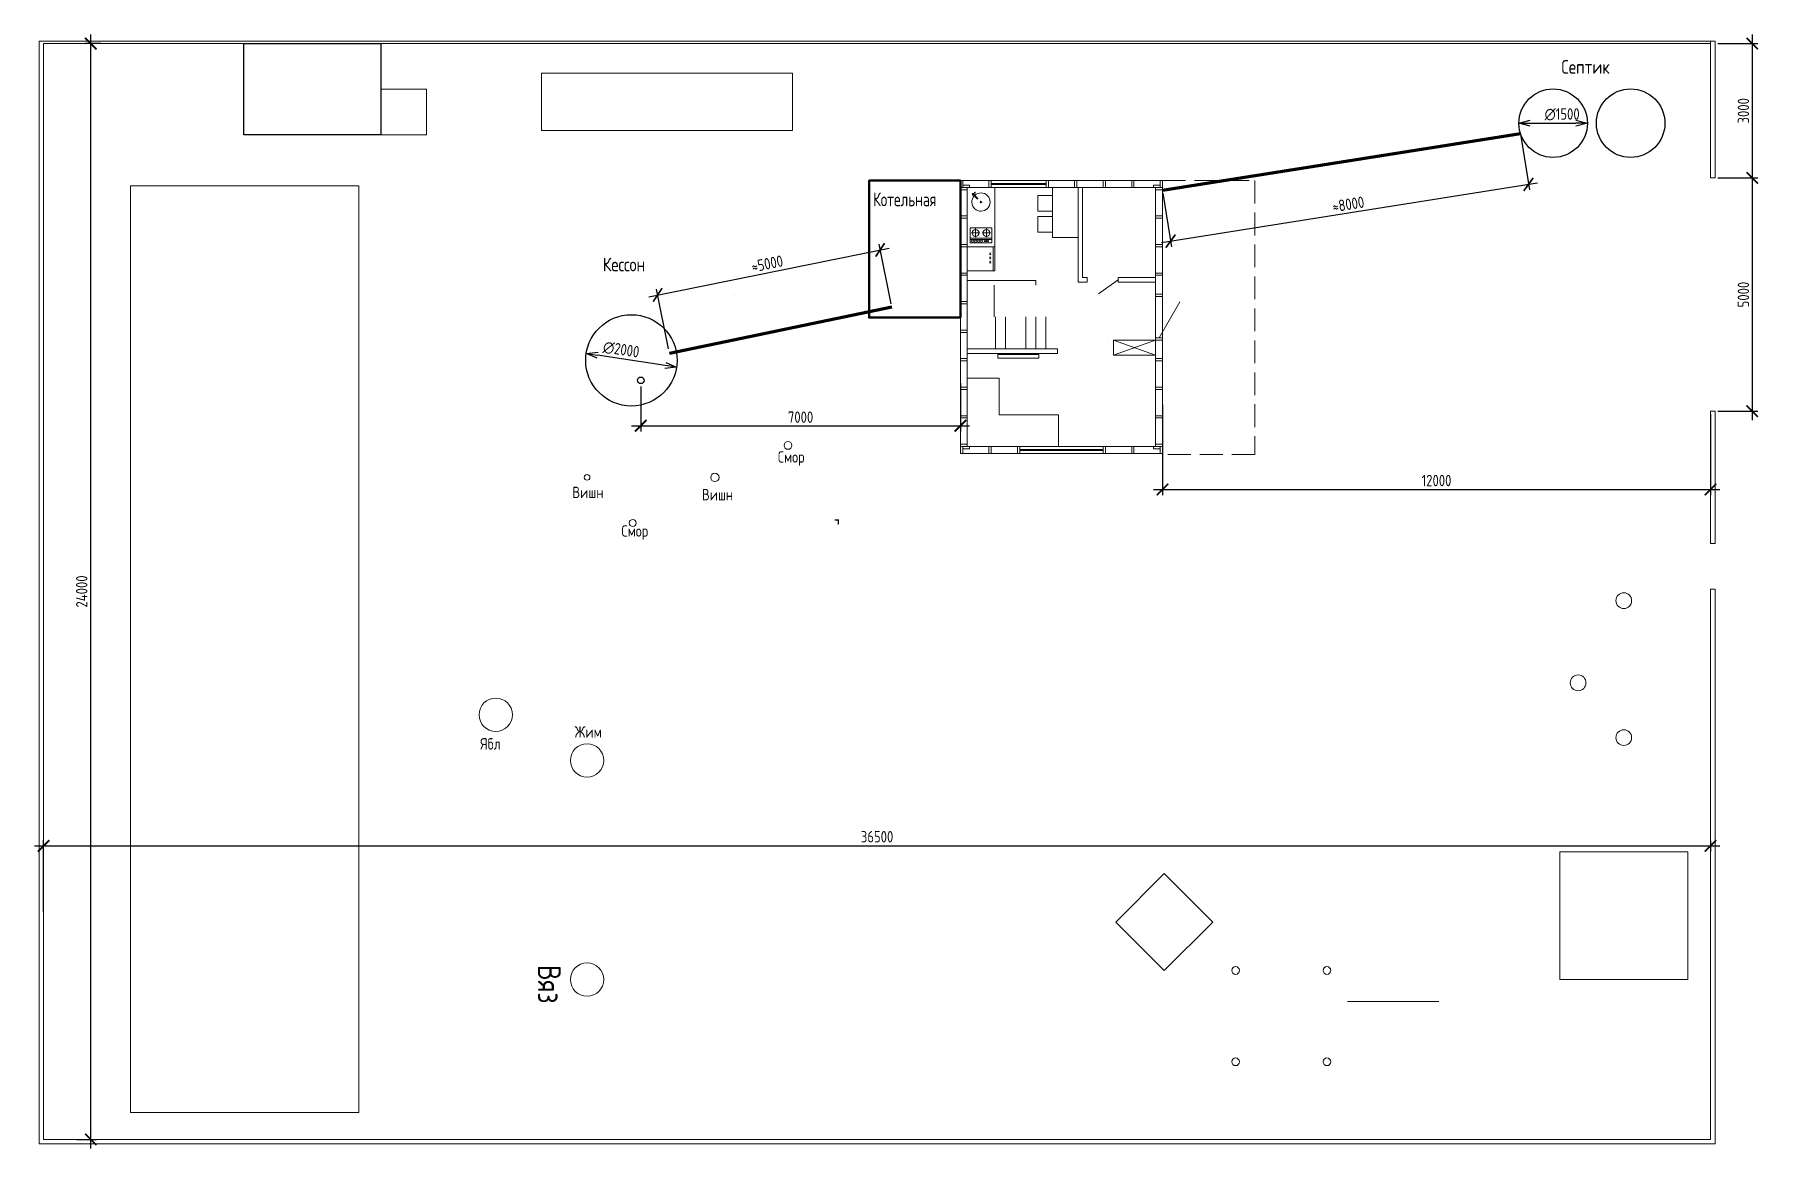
# Model space of a CAD drawing. Header units: millimetres. Extents: x 743280 to 1140305, y -337608 to -106611.
# Drawn here: x 743280 to 781031, y -237934 to -213534 of the extents above; entities that cross this region are included whole.
import ezdxf

# ---------------------------------------------------------------- set-up
doc = ezdxf.new("R2010")
doc.units = ezdxf.units.MM
doc.header["$PDMODE"] = 35
doc.linetypes.add('GOST2.303 4', pattern=[7, 5, -2, 0])
doc.layers.get('Defpoints').update_dxf_attribs({"color": 9})
for name, color, linetype, lineweight in [('Дефекты жирно', 1, 'Continuous', 70), ('НЕВИДИМЫЕ', 6, 'GOST2.303 4', 13), ('ОСНОВНЫЕ', 7, 'Continuous', 30), ('РАЗМЕРЫ', 42, 'Continuous', 13), ('СТЕНА', 12, 'Continuous', 50), ('ТОНКИЕ', 250, 'Continuous', 13)]:
    doc.layers.add(name, color=color, linetype=linetype, lineweight=lineweight)
doc.styles.add('Dim', font='iso9.shx')
doc.styles.add('GOST 2.304', font='CS_Gost2304.shx')
doc.dimstyles.new('СПДС', dxfattribs={"dimtxt": 2.5, "dimasz": 2.5, "dimexe": 1.25, "dimexo": 0.625, "dimtad": 1, "dimdec": 0, "dimtxsty": 'GOST 2.304', "dimblk": 'ARCHTICK', "dimblk1": 'ARCHTICK', "dimblk2": 'ARCHTICK', "dimcen": 2.5, "dimdle": 2, "dimadec": 0, "dimazin": 2, "dimtfac": 0.75, "dimtdec": 4, "dimtmove": 1, "dimatfit": 3, "dimfxl": 1, "dimtolj": 1, "dimarcsym": 1})
doc.dimstyles.new('СПДС$3', dxfattribs={"dimtxt": 2.5, "dimasz": 2.5, "dimexe": 0.18, "dimexo": 0.0625, "dimtad": 1, "dimtoh": 1, "dimdec": 0, "dimzin": 0, "dimtxsty": 'GOST 2.304', "dimblk": 'OPEN30', "dimblk1": 'OPEN30', "dimblk2": 'OPEN30', "dimcen": 2.5, "dimadec": 0, "dimazin": 0, "dimtfac": 1, "dimtdec": 4, "dimtmove": 0, "dimatfit": 1, "dimfxl": 1, "dimtolj": 1, "dimtzin": 0, "dimarcsym": 0})

# ---------------------------------------------------------------- blocks, each defined once
blk = doc.blocks.new('_ArchTick')
at = {"color": 0, "linetype": 'ByBlock', "const_width": 0.15}
blk.add_lwpolyline([(-0.5, -0.5), (0.5, 0.5)], dxfattribs=at)
blk = doc.blocks.new('*D49')
at = {"layer": 'Defpoints', "color": 0, "transparency": 16777216}
for p in [(761797, -218252), (762050, -219498), (757177, -220485)]:
    blk.add_point(p, dxfattribs=at)
at = {"layer": 'РАЗМЕРЫ', "color": 0, "lineweight": -2, "transparency": 16777216}
for p, q in [((762037, -219437), (761773, -218129)), ((756729, -219278), (761993, -218212)), ((757165, -220423), (756900, -219116))]:
    blk.add_line(p, q, dxfattribs=at)
at = {"layer": 'РАЗМЕРЫ', "color": 0, "lineweight": -2, "transparency": 16777216, "xscale": 250, "yscale": 250, "zscale": 250}
for p, rotation in [((761797, -218252), 11.44271434598064), ((756925, -219238), 191.4427143459806)]:
    blk.add_blockref('_ArchTick', p, dxfattribs=dict(at, rotation=rotation))
at = {"layer": 'РАЗМЕРЫ', "color": 0, "transparency": 16777216, "insert": (759323, -218556), "char_height": 250, "attachment_point": 5, "rotation": 11.4427, "style": 'GOST 2.304'}
blk.add_mtext('\\A1;≈5000', dxfattribs=at)
blk = doc.blocks.new('*D50')
at = {"layer": 'Defpoints', "color": 0, "transparency": 16777216}
for p in [(756555, -221182), (763555, -221109), (763555, -222104)]:
    blk.add_point(p, dxfattribs=at)
at = {"layer": 'РАЗМЕРЫ', "color": 0, "lineweight": -2, "transparency": 16777216}
for p, q in [((763555, -221172), (763555, -222229)), ((756555, -221244), (756555, -222229)), ((756355, -222104), (763755, -222104))]:
    blk.add_line(p, q, dxfattribs=at)
at = {"layer": 'РАЗМЕРЫ', "color": 0, "lineweight": -2, "transparency": 16777216, "xscale": 250, "yscale": 250, "zscale": 250, "rotation": 180}
blk.add_blockref('_ArchTick', (756555, -222104), dxfattribs=at)
at = {"layer": 'РАЗМЕРЫ', "color": 0, "lineweight": -2, "transparency": 16777216, "xscale": 250, "yscale": 250, "zscale": 250}
blk.add_blockref('_ArchTick', (763555, -222104), dxfattribs=at)
at = {"layer": 'РАЗМЕРЫ', "color": 0, "transparency": 16777216, "insert": (760055, -221916), "char_height": 250, "attachment_point": 5, "style": 'GOST 2.304'}
blk.add_mtext('\\A1;7000', dxfattribs=at)
blk = doc.blocks.new('*D51')
at = {"layer": 'Defpoints', "color": 0, "transparency": 16777216}
for p in [(775817, -215701), (767980, -216945), (775994, -216817)]:
    blk.add_point(p, dxfattribs=at)
at = {"layer": 'РАЗМЕРЫ', "color": 0, "lineweight": -2, "transparency": 16777216}
for p, q in [((775827, -215763), (776014, -216940)), ((767960, -218092), (776192, -216786)), ((767990, -217007), (768177, -218184))]:
    blk.add_line(p, q, dxfattribs=at)
at = {"layer": 'РАЗМЕРЫ', "color": 0, "lineweight": -2, "transparency": 16777216, "xscale": 250, "yscale": 250, "zscale": 250}
for p, rotation in [((775994, -216817), 9.016826205560081), ((768157, -218061), 189.0168262055601)]:
    blk.add_blockref('_ArchTick', p, dxfattribs=dict(at, rotation=rotation))
at = {"layer": 'РАЗМЕРЫ', "color": 0, "transparency": 16777216, "insert": (772046, -217254), "char_height": 250, "attachment_point": 5, "rotation": 9.0168, "style": 'GOST 2.304'}
blk.add_mtext('\\A1;≈8000', dxfattribs=at)
blk = doc.blocks.new('_Open30')
at = {"color": 0, "linetype": 'ByBlock', "lineweight": -2}
for p, q in [((-1, 0.27), (0, 0)), ((0, 0), (-1, -0.27)), ((0, 0), (-1, 0))]:
    blk.add_line(p, q, dxfattribs=at)
blk = doc.blocks.new('*D52')
at = {"layer": 'Defpoints', "color": 0, "ltscale": 100, "transparency": 16777216}
for p in [(755362, -220520), (757339, -220824)]:
    blk.add_point(p, dxfattribs=at)
at = {"layer": 'РАЗМЕРЫ', "color": 0, "lineweight": -2, "ltscale": 100, "transparency": 16777216}
blk.add_line((757092, -220786), (755609, -220558), dxfattribs=at)
at = {"layer": 'РАЗМЕРЫ', "color": 0, "lineweight": -2, "ltscale": 100, "transparency": 16777216, "xscale": 250, "yscale": 250, "zscale": 250}
for p, rotation in [((755362, -220520), 171.2445122057703), ((757339, -220824), 351.2445122057703)]:
    blk.add_blockref('_Open30', p, dxfattribs=dict(at, rotation=rotation))
at = {"layer": 'РАЗМЕРЫ', "color": 0, "ltscale": 100, "transparency": 16777216, "insert": (756127, -220438), "char_height": 250, "attachment_point": 5, "rotation": 351.2445, "style": 'GOST 2.304'}
blk.add_mtext('\\A1;∅2000', dxfattribs=at)
blk = doc.blocks.new('*D53')
at = {"layer": 'Defpoints', "color": 0, "ltscale": 100, "transparency": 16777216}
for p in [(775783, -215477), (777283, -215477)]:
    blk.add_point(p, dxfattribs=at)
at = {"layer": 'РАЗМЕРЫ', "color": 0, "lineweight": -2, "ltscale": 100, "transparency": 16777216}
blk.add_line((776033, -215477), (777033, -215477), dxfattribs=at)
at = {"layer": 'РАЗМЕРЫ', "color": 0, "lineweight": -2, "ltscale": 100, "transparency": 16777216, "xscale": 250, "yscale": 250, "zscale": 250}
for p, rotation in [((775783, -215477), 179.9999999999822), ((777283, -215477), 359.9999999999822)]:
    blk.add_blockref('_Open30', p, dxfattribs=dict(at, rotation=rotation))
at = {"layer": 'РАЗМЕРЫ', "color": 0, "ltscale": 100, "transparency": 16777216, "insert": (776730, -215284), "char_height": 250, "attachment_point": 5, "style": 'GOST 2.304'}
blk.add_mtext('\\A1;∅1500', dxfattribs=at)
blk = doc.blocks.new('*D54')
at = {"layer": 'Defpoints', "color": 0, "transparency": 16777216}
for p in [(760801, -224162), (760873, -224254), (760880, -224254)]:
    blk.add_point(p, dxfattribs=at)
at = {"layer": 'РАЗМЕРЫ', "color": 0, "lineweight": -2, "transparency": 16777216}
for p, q in [((760802, -224162), (760881, -224162)), ((760880, -224160), (760880, -224256)), ((760873, -224254), (760881, -224254))]:
    blk.add_line(p, q, dxfattribs=at)
at = {"layer": 'РАЗМЕРЫ', "color": 0, "lineweight": -2, "transparency": 16777216, "xscale": 2.5, "yscale": 2.5, "zscale": 2.5}
for p, rotation in [((760880, -224162), 90), ((760880, -224254), 270)]:
    blk.add_blockref('_ArchTick', p, dxfattribs=dict(at, rotation=rotation))
at = {"layer": 'РАЗМЕРЫ', "color": 0, "transparency": 16777216, "insert": (760878, -224208), "char_height": 2.5, "attachment_point": 5, "rotation": 90, "style": 'GOST 2.304'}
blk.add_mtext('\\A1;92', dxfattribs=at)
blk = doc.blocks.new('*D55')
at = {"layer": 'Defpoints', "color": 0, "ltscale": 100, "transparency": 16777216}
for p in [(767980, -221585), (779980, -221784), (779980, -223501)]:
    blk.add_point(p, dxfattribs=at)
at = {"layer": 'РАЗМЕРЫ', "color": 0, "lineweight": -2, "ltscale": 100, "transparency": 16777216}
for p, q in [((767980, -221647), (767980, -223626)), ((779980, -221847), (779980, -223626)), ((767780, -223501), (780180, -223501))]:
    blk.add_line(p, q, dxfattribs=at)
at = {"layer": 'РАЗМЕРЫ', "color": 0, "lineweight": -2, "ltscale": 100, "transparency": 16777216, "xscale": 250, "yscale": 250, "zscale": 250, "rotation": 180}
blk.add_blockref('_ArchTick', (767980, -223501), dxfattribs=at)
at = {"layer": 'РАЗМЕРЫ', "color": 0, "lineweight": -2, "ltscale": 100, "transparency": 16777216, "xscale": 250, "yscale": 250, "zscale": 250}
blk.add_blockref('_ArchTick', (779980, -223501), dxfattribs=at)
at = {"layer": 'РАЗМЕРЫ', "color": 0, "ltscale": 100, "transparency": 16777216, "insert": (773980, -223304), "char_height": 250, "attachment_point": 5, "style": 'GOST 2.304'}
blk.add_mtext('\\A1;12000', dxfattribs=at)
blk = doc.blocks.new('*D56')
at = {"layer": 'Defpoints', "color": 0, "ltscale": 100, "transparency": 16777216}
for p in [(780080, -213734), (780080, -216677), (780892, -216677)]:
    blk.add_point(p, dxfattribs=at)
at = {"layer": 'РАЗМЕРЫ', "color": 0, "lineweight": -2, "ltscale": 100, "transparency": 16777216}
for p, q in [((780892, -213534), (780892, -216877)), ((780142, -213734), (781017, -213734)), ((780142, -216677), (781017, -216677))]:
    blk.add_line(p, q, dxfattribs=at)
at = {"layer": 'РАЗМЕРЫ', "color": 0, "lineweight": -2, "ltscale": 100, "transparency": 16777216, "xscale": 250, "yscale": 250, "zscale": 250}
for p, rotation in [((780892, -213734), 90), ((780892, -216677), 270)]:
    blk.add_blockref('_ArchTick', p, dxfattribs=dict(at, rotation=rotation))
at = {"layer": 'РАЗМЕРЫ', "color": 0, "ltscale": 100, "transparency": 16777216, "insert": (780700, -215206), "char_height": 250, "attachment_point": 5, "rotation": 90, "style": 'GOST 2.304'}
blk.add_mtext('\\A1;3000', dxfattribs=at)
blk = doc.blocks.new('*D57')
at = {"layer": 'Defpoints', "color": 0, "ltscale": 100, "transparency": 16777216}
for p in [(780080, -216677), (780080, -221784), (780892, -221784)]:
    blk.add_point(p, dxfattribs=at)
at = {"layer": 'РАЗМЕРЫ', "color": 0, "lineweight": -2, "ltscale": 100, "transparency": 16777216}
for p, q in [((780142, -216677), (781017, -216677)), ((780892, -216477), (780892, -221984)), ((780142, -221784), (781017, -221784))]:
    blk.add_line(p, q, dxfattribs=at)
at = {"layer": 'РАЗМЕРЫ', "color": 0, "lineweight": -2, "ltscale": 100, "transparency": 16777216, "xscale": 250, "yscale": 250, "zscale": 250}
for p, rotation in [((780892, -216677), 90), ((780892, -221784), 270)]:
    blk.add_blockref('_ArchTick', p, dxfattribs=dict(at, rotation=rotation))
at = {"layer": 'РАЗМЕРЫ', "color": 0, "ltscale": 100, "transparency": 16777216, "insert": (780700, -219231), "char_height": 250, "attachment_point": 5, "rotation": 90, "style": 'GOST 2.304'}
blk.add_mtext('\\A1;5000', dxfattribs=at)
blk = doc.blocks.new('*D58')
at = {"layer": 'Defpoints', "color": 0, "ltscale": 100, "transparency": 16777216}
for p in [(744513, -213734), (744795, -213734), (744146, -237734)]:
    blk.add_point(p, dxfattribs=at)
at = {"layer": 'РАЗМЕРЫ', "color": 0, "lineweight": -2, "ltscale": 100, "transparency": 16777216}
for p, q in [((744513, -237934), (744513, -213534)), ((744733, -213734), (744388, -213734)), ((744208, -237734), (744638, -237734))]:
    blk.add_line(p, q, dxfattribs=at)
at = {"layer": 'РАЗМЕРЫ', "color": 0, "lineweight": -2, "ltscale": 100, "transparency": 16777216, "xscale": 250, "yscale": 250, "zscale": 250}
for p, rotation in [((744513, -213734), 90), ((744513, -237734), 270)]:
    blk.add_blockref('_ArchTick', p, dxfattribs=dict(at, rotation=rotation))
at = {"layer": 'РАЗМЕРЫ', "color": 0, "ltscale": 100, "transparency": 16777216, "insert": (744315, -225734), "char_height": 250, "attachment_point": 5, "rotation": 90, "style": 'GOST 2.304'}
blk.add_mtext('\\A1;24000', dxfattribs=at)
blk = doc.blocks.new('*D59')
at = {"layer": 'Defpoints', "color": 0, "ltscale": 100, "transparency": 16777216}
for p in [(779980, -231133), (779980, -231306), (743480, -232815)]:
    blk.add_point(p, dxfattribs=at)
at = {"layer": 'РАЗМЕРЫ', "color": 0, "lineweight": -2, "ltscale": 100, "transparency": 16777216}
for p, q in [((743280, -231306), (780180, -231306)), ((743480, -232753), (743480, -231181)), ((779980, -231196), (779980, -231431))]:
    blk.add_line(p, q, dxfattribs=at)
at = {"layer": 'РАЗМЕРЫ', "color": 0, "lineweight": -2, "ltscale": 100, "transparency": 16777216, "xscale": 250, "yscale": 250, "zscale": 250, "rotation": 180}
blk.add_blockref('_ArchTick', (743480, -231306), dxfattribs=at)
at = {"layer": 'РАЗМЕРЫ', "color": 0, "lineweight": -2, "ltscale": 100, "transparency": 16777216, "xscale": 250, "yscale": 250, "zscale": 250}
blk.add_blockref('_ArchTick', (779980, -231306), dxfattribs=at)
at = {"layer": 'РАЗМЕРЫ', "color": 0, "ltscale": 100, "transparency": 16777216, "insert": (761730, -231106), "char_height": 250, "attachment_point": 5, "style": 'GOST 2.304'}
blk.add_mtext('\\A1;36500', dxfattribs=at)

msp = doc.modelspace()

# ---------------------------------------------------------------- linework, layer by layer
at = {"layer": 'Дефекты жирно', "ltscale": 100}
for p, q in [((767980, -216944.8), (775817.4, -215701.1)), ((757183.5, -220515.8), (762049.7, -219498.3))]:
    msp.add_line(p, q, dxfattribs=at)
at = {"layer": 'НЕВИДИМЫЕ', "ltscale": 100}
msp.add_lwpolyline([(767980, -222734.3), (767980, -216734.3), (769998.1, -216734.3), (769998.1, -222734.3)], close=True, dxfattribs=at)
at = {"layer": 'ОСНОВНЫЕ', "ltscale": 100}
for points in [[(750862.9, -213734.3), (750862.9, -215734.3), (747862.9, -215734.3), (747862.9, -213734.3)], [(758603.9, -219258.4), (758603.9, -219258.4), (758603.9, -219258.4), (758603.9, -219258.4)]]:
    msp.add_lwpolyline(points, close=True, dxfattribs=at)
for centre, radius in [((776533.1, -215477.1), 750), ((778230, -215477.1), 750), ((756350.4, -220672.2), 1000), ((756555, -221109.3), 72.3)]:
    msp.add_circle(centre, radius, dxfattribs=at)
at = {"layer": 'СТЕНА', "ltscale": 100}
msp.add_lwpolyline([(763555, -216734.3), (763555, -219734.3), (761555, -219734.3), (761555, -216734.3)], close=True, dxfattribs=at)
at = {"layer": 'ТОНКИЕ', "ltscale": 100}
for p, q in [((780080, -213684.3), (743380, -213684.3)), ((743380, -213684.3), (743380, -213734.3)), ((779980, -213734.3), (743480, -213734.3)), ((743480, -237734.3), (743480, -213734.3)), ((779980, -216677.3), (779980, -213684.3)), ((780080, -216677.3), (780080, -213684.3)), ((754380, -215634.3), (754380, -214384.3)), ((754380, -214384.3), (759880, -214384.3)), ((759880, -214384.3), (759880, -215634.3)), ((759880, -215634.3), (754380, -215634.3)), ((779980, -216677.3), (780080, -216677.3)), ((763705, -216884.3), (763705, -219384.3)), ((763705, -216884.3), (763705, -219384.3)), ((763828.2, -217038.6), (763924.3, -217134.7)), ((763839.5, -217027.3), (763935.6, -217123.4)), ((764230, -216734.3), (765430, -216734.3)), ((764230, -216799.3), (765430, -216799.3)), ((765430, -216819.3), (764230, -216819.3)), ((765430, -216884.3), (764230, -216884.3)), ((764305, -216884.3), (764305, -218709.3)), ((766130, -218959.3), (766130, -216884.3)), ((766230, -218859.3), (766230, -216884.3)), ((767830, -216884.3), (767830, -217584.3)), ((767830, -216884.3), (767830, -217584.3)), ((763769.3, -217770.3), (764242.6, -217770.3)), ((763769.3, -217770.3), (763769.3, -218097.1)), ((763886.7, -217786.1), (763886.7, -217976.1)), ((764125.1, -217786.1), (764125.1, -217976.1)), ((764242.6, -217770.3), (764242.6, -218097.1)), ((764305, -218183.8), (763705, -218183.8)), ((763705, -220684.3), (763705, -218184.3)), ((763705, -220684.3), (763705, -218184.3)), ((763769.3, -217997.1), (764242.6, -217997.1)), ((763769.3, -218022.1), (764242.6, -218022.1)), ((763769.3, -218097.1), (764242.6, -218097.1)), ((763981.7, -217881.1), (763791.7, -217881.1)), ((764030.1, -217881.1), (764220.1, -217881.1)), ((764275, -218709.3), (764275, -218183.8)), ((764305, -218709.3), (764305, -218183.8)), ((767830, -218134.3), (767830, -218084.3)), ((764305, -218709.3), (763705, -218709.3)), ((763705, -218829.3), (763705, -219429.3)), ((763705, -218829.3), (763705, -219429.3)), ((763705, -218921.8), (765205, -218921.8)), ((765205, -219021.8), (765205, -218921.8)), ((766130, -218851.6), (766130, -218951.6)), ((766230, -218859.3), (766329.3, -218859.3)), ((766329.3, -218959.3), (766329.3, -218859.3)), ((767009.3, -218909.3), (766579.3, -219218)), ((767009.3, -218859.3), (767830, -218859.3)), ((767009.3, -218959.3), (767009.3, -218859.3)), ((767830, -218684.8), (767830, -218634.8)), ((767830, -218709.3), (767830, -218809.3)), ((764295, -219721.8), (764295, -219021.8)), ((766130, -218959.3), (766329.3, -218959.3)), ((767009.3, -218959.3), (767830, -218959.3)), ((767830, -218959.3), (767035.2, -218959.3)), ((767905, -220181.2), (768360, -219393.1)), ((763705, -220059.3), (763705, -220396.8)), ((764325, -220421.8), (764325, -219721.8)), ((764545, -220421.8), (764545, -219721.8)), ((764985, -220421.8), (764985, -219721.8)), ((765205, -220421.8), (765205, -219721.8)), ((765425, -220421.8), (765425, -219721.8)), ((767830, -219719.3), (767830, -221259.3)), ((763705, -220421.8), (765680, -220421.8)), ((763705, -220421.8), (765620, -220421.8)), ((765680, -220421.8), (765680, -220521.8)), ((766765.5, -220218.3), (766765.5, -220218.3)), ((766906.8, -220556.9), (767830, -220231.2)), ((766906.8, -220231.2), (767830, -220556.9)), ((767830, -220181.2), (767830, -221259.3)), ((763705, -220521.8), (765680, -220521.8)), ((763705, -222559.3), (763705, -220559.3)), ((763705, -222559.3), (763705, -220559.3)), ((767830, -220634.3), (767830, -220584.3)), ((767830, -220634.3), (767830, -220584.3)), ((763555, -222709.3), (763555, -221109.3)), ((764401.5, -221059.3), (764401.5, -221864)), ((763705, -221959.3), (763705, -221259.3)), ((763705, -221959.3), (763705, -221259.3)), ((764401.5, -221864), (765705, -221864)), ((767830, -222559.3), (767830, -221959.3)), ((767830, -222559.3), (767830, -221959.3)), ((779980, -224684.3), (779980, -221784.3)), ((779980, -221784.3), (780080, -221784.3)), ((780080, -224684.3), (780080, -221784.3)), ((764855, -222559.3), (766680, -222559.3)), ((764855, -222624.3), (766680, -222624.3)), ((766680, -222644.3), (764855, -222644.3)), ((766680, -222709.3), (764855, -222709.3)), ((779980, -224684.3), (780080, -224684.3)), ((779980, -225684.3), (779980, -237734.3)), ((779980, -225684.3), (780080, -225684.3)), ((780080, -225684.3), (780080, -237834.3)), ((772032.8, -234714.6), (774032.8, -234714.6)), ((743380, -237834.3), (743380, -237734.3)), ((743480, -237734.3), (769580, -237734.3)), ((743480, -237834.3), (743380, -237834.3)), ((743480, -237834.3), (769680, -237834.3))]:
    msp.add_line(p, q, dxfattribs=at)
for points in [[(743380, -237734.3), (743380, -213734.3)], [(743480, -213734.3), (779980, -213734.3)], [(764855, -222709.3), (763555, -222709.3), (763555, -216734.3), (764230, -216734.3)], [(767830, -220009.3), (767830, -222559.3), (763705, -222559.3), (763705, -216884.3), (767830, -216884.3), (767830, -218809.3)], [(764855, -222559.3), (763705, -222559.3), (763705, -216884.3), (764230, -216884.3)], [(765430, -216734.3), (767980, -216734.3), (767980, -219271.2)], [(765430, -216884.3), (767830, -216884.3), (767830, -219271.2)], [(767830, -220181.2), (767830, -222559.3), (766680, -222559.3)], [(767980, -220181.2), (767980, -222709.3), (766680, -222709.3)], [(764855, -222559.3), (763705, -222559.3), (763705, -221059.3), (764401.5, -221059.3)], [(765705, -221864), (765705, -222559.3)], [(779980, -237734.3), (743480, -237734.3)], [(780080, -237834.3), (743480, -237834.3)]]:
    msp.add_lwpolyline(points, dxfattribs=at)
for points in [[(750862.9, -215734.3), (750862.9, -214734.3), (751862.9, -214734.3), (751862.9, -215734.3)], [(745380, -216848.8), (750380, -216848.8), (750380, -237145.2), (745380, -237145.2)], [(763555, -216734.3), (763605, -216734.3), (763605, -216884.3), (763555, -216884.3)], [(763555, -216734.3), (763605, -216734.3), (763605, -216884.3), (763555, -216884.3)], [(763555, -216734.3), (767980, -216734.3), (767980, -222709.3), (763555, -222709.3)], [(763555, -216934.3), (763555, -216884.3), (763705, -216884.3), (763705, -216934.3)], [(763555, -216934.3), (763555, -216884.3), (763705, -216884.3), (763705, -216934.3)], [(763755, -216884.3), (763755, -216834.3), (763605, -216834.3), (763605, -216884.3)], [(767830, -222559.3), (763705, -222559.3), (763705, -216884.3), (767830, -216884.3)], [(764180, -216734.3), (764230, -216734.3), (764230, -216884.3), (764180, -216884.3)], [(764180, -216734.3), (764230, -216734.3), (764230, -216884.3), (764180, -216884.3)], [(765570, -217061.2), (765250, -217061.2), (765250, -217401.2), (765570, -217401.2)], [(765430, -216734.3), (765480, -216734.3), (765480, -216884.3), (765430, -216884.3)], [(765430, -216734.3), (765480, -216734.3), (765480, -216884.3), (765430, -216884.3)], [(765570, -216884.3), (766130, -216884.3), (766130, -217981.2), (765570, -217981.2)], [(766055, -216734.3), (766105, -216734.3), (766105, -216884.3), (766055, -216884.3)], [(766055, -216734.3), (766105, -216734.3), (766105, -216884.3), (766055, -216884.3)], [(766680, -216734.3), (766730, -216734.3), (766730, -216884.3), (766680, -216884.3)], [(766680, -216734.3), (766730, -216734.3), (766730, -216884.3), (766680, -216884.3)], [(767305, -216734.3), (767355, -216734.3), (767355, -216884.3), (767305, -216884.3)], [(767305, -216734.3), (767355, -216734.3), (767355, -216884.3), (767305, -216884.3)], [(767930, -216884.3), (767930, -216834.3), (767780, -216834.3), (767780, -216884.3)], [(767980, -216934.3), (767980, -216884.3), (767830, -216884.3), (767830, -216934.3)], [(767980, -216934.3), (767980, -216884.3), (767830, -216884.3), (767830, -216934.3)], [(767930, -216734.3), (767980, -216734.3), (767980, -216884.3), (767930, -216884.3)], [(767930, -216734.3), (767980, -216734.3), (767980, -216884.3), (767930, -216884.3)], [(763555, -217559.3), (763555, -217509.3), (763705, -217509.3), (763705, -217559.3)], [(763555, -217559.3), (763555, -217509.3), (763705, -217509.3), (763705, -217559.3)], [(765570, -217521.2), (765250, -217521.2), (765250, -217861.2), (765570, -217861.2)], [(767980, -217559.3), (767980, -217509.3), (767830, -217509.3), (767830, -217559.3)], [(767980, -217559.3), (767980, -217509.3), (767830, -217509.3), (767830, -217559.3)], [(763555, -218184.3), (763555, -218134.3), (763705, -218134.3), (763705, -218184.3)], [(763555, -218184.3), (763555, -218134.3), (763705, -218134.3), (763705, -218184.3)], [(767980, -218184.3), (767980, -218134.3), (767830, -218134.3), (767830, -218184.3)], [(767980, -218184.3), (767980, -218134.3), (767830, -218134.3), (767830, -218184.3)], [(763555, -218809.3), (763555, -218759.3), (763705, -218759.3), (763705, -218809.3)], [(763555, -218809.3), (763555, -218759.3), (763705, -218759.3), (763705, -218809.3)], [(767980, -218809.3), (767980, -218759.3), (767830, -218759.3), (767830, -218809.3)], [(767980, -218809.3), (767980, -218759.3), (767830, -218759.3), (767830, -218809.3)], [(767980, -219271.2), (767980, -219221.2), (767830, -219221.2), (767830, -219271.2)], [(763555, -219434.3), (763555, -219384.3), (763705, -219384.3), (763705, -219434.3)], [(763555, -219434.3), (763555, -219384.3), (763705, -219384.3), (763705, -219434.3)], [(763555, -220059.3), (763555, -220009.3), (763705, -220009.3), (763705, -220059.3)], [(763555, -220059.3), (763555, -220009.3), (763705, -220009.3), (763705, -220059.3)], [(767830, -220556.9), (766906.8, -220556.9), (766906.8, -220231.2), (767830, -220231.2)], [(767980, -220231.2), (767980, -220181.2), (767830, -220181.2), (767830, -220231.2)], [(763555, -220684.3), (763555, -220634.3), (763705, -220634.3), (763705, -220684.3)], [(763555, -220684.3), (763555, -220634.3), (763705, -220634.3), (763705, -220684.3)], [(764371.2, -220543.7), (765272.7, -220543.7), (765272.7, -220620.8), (764371.2, -220620.8)], [(767980, -220684.3), (767980, -220634.3), (767830, -220634.3), (767830, -220684.3)], [(767980, -220684.3), (767980, -220634.3), (767830, -220634.3), (767830, -220684.3)], [(763555, -221309.3), (763555, -221259.3), (763705, -221259.3), (763705, -221309.3)], [(763555, -221309.3), (763555, -221259.3), (763705, -221259.3), (763705, -221309.3)], [(767980, -221309.3), (767980, -221259.3), (767830, -221259.3), (767830, -221309.3)], [(763555, -221934.3), (763555, -221884.3), (763705, -221884.3), (763705, -221934.3)], [(763555, -221934.3), (763555, -221884.3), (763705, -221884.3), (763705, -221934.3)], [(767980, -221934.3), (767980, -221884.3), (767830, -221884.3), (767830, -221934.3)], [(767980, -221934.3), (767980, -221884.3), (767830, -221884.3), (767830, -221934.3)], [(763555, -222559.3), (763555, -222509.3), (763705, -222509.3), (763705, -222559.3)], [(763555, -222559.3), (763555, -222509.3), (763705, -222509.3), (763705, -222559.3)], [(763555, -222709.3), (763605, -222709.3), (763605, -222559.3), (763555, -222559.3)], [(763555, -222709.3), (763605, -222709.3), (763605, -222559.3), (763555, -222559.3)], [(763755, -222609.3), (763755, -222559.3), (763605, -222559.3), (763605, -222609.3)], [(764180, -222709.3), (764230, -222709.3), (764230, -222559.3), (764180, -222559.3)], [(764180, -222709.3), (764230, -222709.3), (764230, -222559.3), (764180, -222559.3)], [(764805, -222709.3), (764855, -222709.3), (764855, -222559.3), (764805, -222559.3)], [(764805, -222709.3), (764855, -222709.3), (764855, -222559.3), (764805, -222559.3)], [(766680, -222709.3), (766730, -222709.3), (766730, -222559.3), (766680, -222559.3)], [(766680, -222709.3), (766730, -222709.3), (766730, -222559.3), (766680, -222559.3)], [(767305, -222709.3), (767355, -222709.3), (767355, -222559.3), (767305, -222559.3)], [(767305, -222709.3), (767355, -222709.3), (767355, -222559.3), (767305, -222559.3)], [(767930, -222609.3), (767930, -222559.3), (767780, -222559.3), (767780, -222609.3)], [(767980, -222559.3), (767980, -222509.3), (767830, -222509.3), (767830, -222559.3)], [(767980, -222559.3), (767980, -222509.3), (767830, -222509.3), (767830, -222559.3)], [(767930, -222709.3), (767980, -222709.3), (767980, -222559.3), (767930, -222559.3)], [(767930, -222709.3), (767980, -222709.3), (767980, -222559.3), (767930, -222559.3)], [(776680, -234234.3), (776680, -231434.3), (779480, -231434.3), (779480, -234234.3)], [(766958.7, -232973.7), (768019.3, -231913), (769080, -232973.7), (768019.3, -234034.3)]]:
    msp.add_lwpolyline(points, close=True, dxfattribs=at)
for centre, radius in [((763868.7, -216998.2), 8.28), ((764005, -217204.1), 16.1), ((763886.7, -217881.1), 75), ((764125.1, -217881.1), 75), ((763821.2, -218058.4), 22), ((763887.3, -218058.4), 22), ((763953.5, -218058.4), 22), ((764015.6, -218058.4), 22), ((764088.8, -218058.4), 11), ((764122.8, -218058.4), 11), ((764160.9, -218058.4), 11), ((759780, -222534.3), 86), ((755380, -223234.3), 62.1), ((758180, -223234.3), 92.8), ((756380, -224234.3), 76.8), ((778080, -225934.3), 172.8), ((777080, -227734.3), 172.8), ((753380, -228434.3), 365.8), ((778080, -228934.3), 172.8), ((755380, -229434.3), 365.8), ((755380, -234234.3), 365.8), ((769580, -234034.3), 85), ((771580, -234034.3), 85), ((769580, -236034.3), 85), ((771580, -236034.3), 85)]:
    msp.add_circle(centre, radius, dxfattribs=at)
for centre, radius, start, end in [((764005, -217204.1), 200, 137.29244, 132.70756), ((763833.9, -217032.9), 18.8, 340.13146, 289.86854), ((763833.9, -217032.9), 8, 45, 225), ((763930, -217129), 8, 225, 45)]:
    msp.add_arc(centre, radius, start, end, dxfattribs=at)

# ---------------------------------------------------------------- texts
at = {"layer": 'ОСНОВНЫЕ', "ltscale": 100, "char_height": 300, "attachment_point": 1, "style": 'GOST 2.304'}
for s, insert in [('Септик', (776715.5, -214095)), ('{\\W0.9;Котельная}', (761644.7, -216996.7)), ('Кессон', (755725.1, -218422.4))]:
    msp.add_mtext_dynamic_manual_height_columns(s, width=2018.039, gutter_width=1500, heights=[0], dxfattribs=dict(at, insert=insert))
at = {"layer": 'ТОНКИЕ', "ltscale": 100, "style": 'Dim'}
msp.add_text('***', height=125, rotation=90, dxfattribs=at).set_placement((764255.9, -218564.7))
at = {"layer": 'ТОНКИЕ', "ltscale": 100, "char_height": 250, "attachment_point": 9, "style": 'GOST 2.304'}
for s, insert in [('Смор', (760139.1, -222979.6)), ('Вишн', (755737.4, -223689.7)), ('Вишн', (758575, -223738.9)), ('Смор', (756715.4, -224601.1)), ('Жим', (755701, -228935.2)), ('Ябл', (753488.2, -229197.8))]:
    msp.add_mtext_dynamic_manual_height_columns(s, width=1507.092, gutter_width=15, heights=[0], dxfattribs=dict(at, insert=insert))
at = {"layer": 'ТОНКИЕ', "ltscale": 100, "insert": (754304.2, -234756.1), "char_height": 500, "attachment_point": 9, "rotation": 270, "style": 'GOST 2.304'}
msp.add_mtext_dynamic_manual_height_columns('Вяз', width=1507.092, gutter_width=15, heights=[0], dxfattribs=at)

# ---------------------------------------------------------------- dimensions: what is measured, and where the dimension line sits
at = {"layer": 'РАЗМЕРЫ', "ltscale": 100}
dim = msp.add_linear_dim(base=(744512.5, -213734.3), p1=(744145.8, -237734.3), p2=(744795.3, -213734.3), angle=90, dimstyle='СПДС', override={"dimscale": 100}, dxfattribs=at)
dim.commit()
dim.dimension.update_dxf_attribs({"geometry": '*D58', "text_midpoint": (744315.4, -225734.3)})
for base, p1, p2, text, picture, middle in [((780892.4, -216677.3), (780080, -213734.3), (780080, -216677.3), '3000', '*D56', (780699.7, -215205.8)), ((780892.4, -221784.3), (780080, -216677.3), (780080, -221784.3), '5000', '*D57', (780699.7, -219230.8))]:
    dim = msp.add_linear_dim(base=base, p1=p1, p2=p2, angle=90, text=text, dimstyle='СПДС', override={"dimscale": 100, "dimlfac": 1, "dimtxsty": 'GOST 2.304', "dimblk1": 'ArchTick', "dimblk2": 'ArchTick', "dimsah": 1, "dimtolj": 1}, dxfattribs=at)
    dim.commit()
    dim.dimension.update_dxf_attribs({"geometry": picture, "text_midpoint": middle})
for p1, p2, picture, middle in [((775783.1, -215477.1), (777283.1, -215477.1), '*D53', (776729.9, -215477.1)), ((757338.7, -220824.4), (755362, -220520), '*D52', (756096.8, -220633.1))]:
    dim = msp.add_diameter_dim_2p(p1=p1, p2=p2, dimstyle='СПДС$3', override={"dimscale": 100}, dxfattribs=at)
    dim.commit()
    dim.dimension.update_dxf_attribs({"geometry": picture, "text_midpoint": middle, "dimtype": 163})
at = {"layer": 'РАЗМЕРЫ'}
for p1, p2, distance, text, picture, middle in [((767980, -216944.8), (775817.4, -215701.1), -1129.9, '≈8000', '*D51', (772046.4, -217253.7)), ((757177, -220484.6), (762049.7, -219498.3), 1271.7, '≈5000', '*D49', (759322.8, -218556.2))]:
    dim = msp.add_aligned_dim(p1=p1, p2=p2, distance=distance, text=text, dimstyle='СПДС', override={"dimscale": 100, "dimlfac": 1, "dimtxsty": 'GOST 2.304', "dimblk1": 'ArchTick', "dimblk2": 'ArchTick', "dimsah": 1, "dimtolj": 1}, dxfattribs=at)
    dim.commit()
    dim.dimension.update_dxf_attribs({"geometry": picture, "text_midpoint": middle})
dim = msp.add_linear_dim(base=(763555, -222103.7), p1=(756555, -221181.6), p2=(763555, -221109.3), dimstyle='СПДС', override={"dimscale": 100, "dimlfac": 1, "dimtxsty": 'GOST 2.304', "dimblk1": 'ArchTick', "dimblk2": 'ArchTick', "dimsah": 1, "dimtolj": 1}, dxfattribs=at)
dim.commit()
dim.dimension.update_dxf_attribs({"geometry": '*D50', "text_midpoint": (760055, -221916.2)})
at = {"layer": 'РАЗМЕРЫ', "ltscale": 100}
for base, p1, p2, picture, middle in [((779980, -223500.7), (767980, -221584.6), (779980, -221784.3), '*D55', (773980, -223303.5)), ((779980, -231305.7), (743480, -232815.1), (779980, -231133.5), '*D59', (761730, -231105.8))]:
    dim = msp.add_linear_dim(base=base, p1=p1, p2=p2, dimstyle='СПДС', override={"dimscale": 100}, dxfattribs=at)
    dim.commit()
    dim.dimension.update_dxf_attribs({"geometry": picture, "text_midpoint": middle})
at = {"layer": 'РАЗМЕРЫ'}
dim = msp.add_linear_dim(base=(760879.9, -224254), p1=(760800.9, -224161.7), p2=(760872.6, -224254), angle=90, dimstyle='СПДС', override={"dimscale": 1}, dxfattribs=at)
dim.commit()
dim.dimension.update_dxf_attribs({"geometry": '*D54', "text_midpoint": (760877.9, -224207.9)})

doc.saveas('drawing.dxf')
